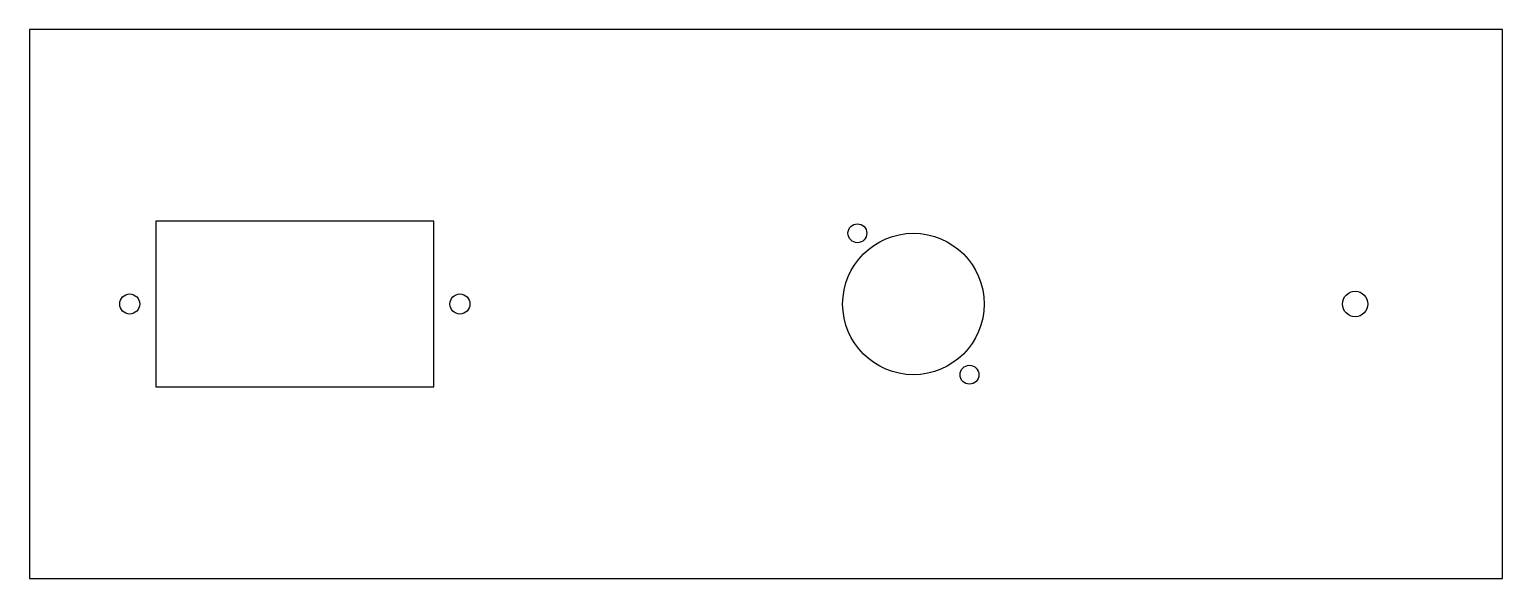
# Model space of a CAD drawing. Header units: millimetres. Extents: x 0 to 250, y 0 to 93.
import ezdxf

# ---------------------------------------------------------------- set-up
doc = ezdxf.new("R2010")
doc.units = ezdxf.units.MM

msp = doc.modelspace()

# ---------------------------------------------------------------- linework, layer by layer
at = {"layer": 'CUT'}
for p, q in [((68.55, 60.62), (21.45, 60.62)), ((21.45, 60.62), (21.45, 32.52)), ((68.55, 32.52), (68.55, 60.62)), ((21.45, 32.52), (68.55, 32.52))]:
    msp.add_line(p, q, dxfattribs=at)
for centre, radius in [((140.405, 58.57), 1.6), ((149.905, 46.57), 12), ((17, 46.57), 1.7), ((73, 46.57), 1.7), ((224.81, 46.57), 2.15), ((159.405, 34.57), 1.6)]:
    msp.add_circle(centre, radius, dxfattribs=at)
at = {"layer": 'OUTLINE'}
for p, q in [((249.81, 93.14), (0, 93.14)), ((0, 93.14), (0, 0)), ((249.81, 0), (249.81, 93.14)), ((0, 0), (249.81, 0))]:
    msp.add_line(p, q, dxfattribs=at)

doc.saveas('drawing.dxf')
